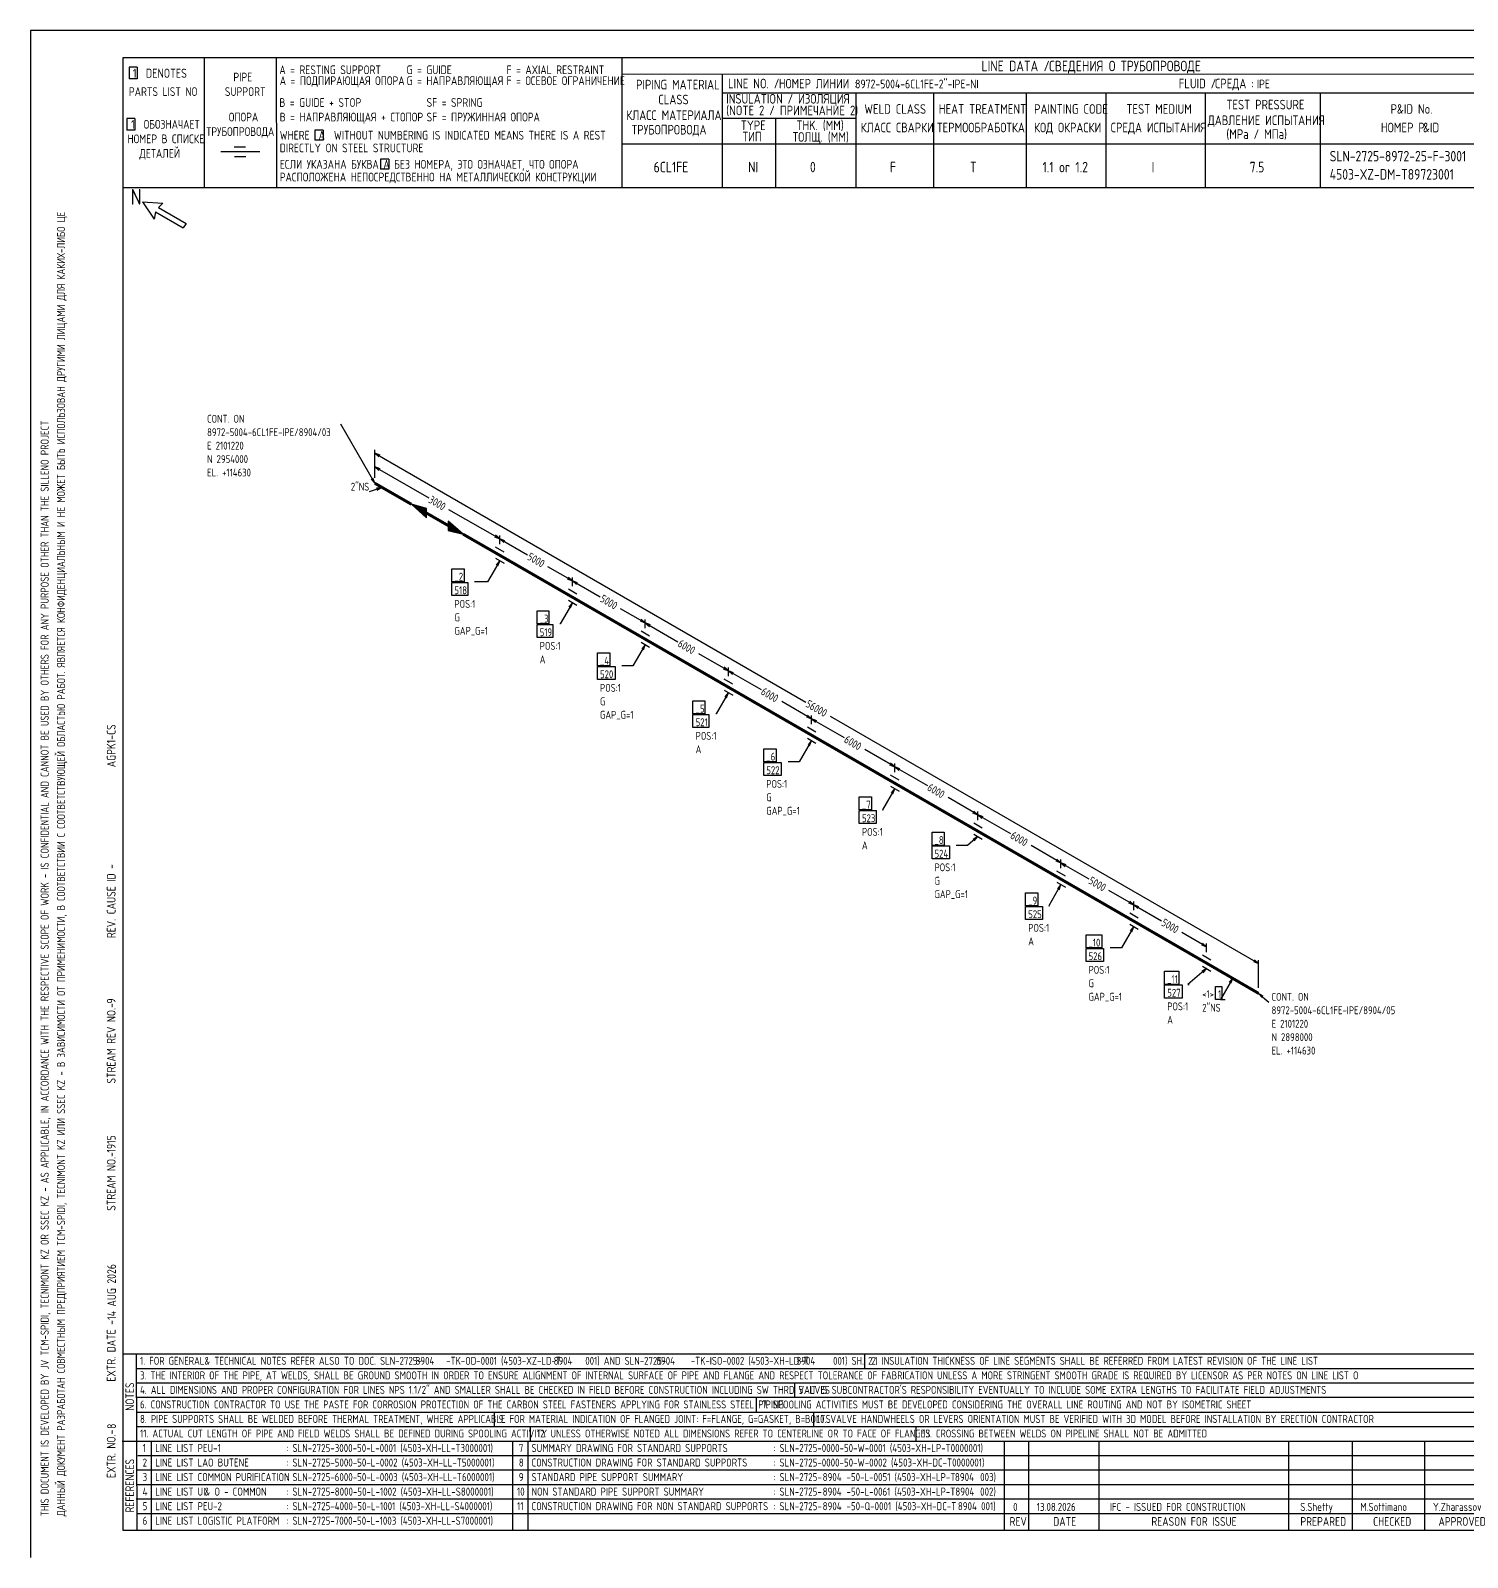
# Model space of a CAD drawing. Extents: x -1005 to 594, y -998 to 420.
# Drawn here: x 0 to 395.3, y 0 to 420 of the extents above; entities that cross this region are included whole.
import ezdxf

# ---------------------------------------------------------------- set-up
doc = ezdxf.new("R2010")
doc.units = 0
doc.styles.add('TTFN17', font='GOST type A')

msp = doc.modelspace()

# ---------------------------------------------------------------- linework, layer by layer
at = {"layer": 'GT_1', "flags": 128}
for points in [[(0, 420), (0, 0)], [(594, 420), (0, 420)], [(589.1, 412.5), (25.4, 412.5)], [(25.4, 412.5), (25.4, 7.5)], [(47.8, 412.5), (47.8, 376.7)], [(67.6, 412.5), (67.7, 376.7)], [(162.7, 412.5), (162.7, 376.7)], [(29.3, 409.9), (27.1, 409.9)], [(27.1, 409.9), (27.1, 406.7)], [(29.3, 409.9), (29.3, 406.7)], [(589.1, 408), (162.7, 407.9)], [(190.3, 407.8), (190.3, 376.7)], [(29.3, 406.7), (27.1, 406.7)], [(190.3, 402.9), (402.7, 402.9)], [(227.1, 402.9), (227.1, 376.7)], [(248.4, 402.9), (248.4, 376.8)], [(273.9, 402.9), (273.9, 376.7)], [(295.8, 402.9), (295.8, 376.7)], [(323.2, 402.9), (323.2, 376.7)], [(354.8, 402.9), (354.8, 376.8)], [(28.7, 395.8), (26.5, 395.8)], [(26.5, 395.8), (26.5, 392.6)], [(28.7, 395.8), (28.7, 392.6)], [(227.1, 395.8), (190.3, 395.8)], [(205, 395.8), (205, 376.7)], [(28.7, 392.6), (26.5, 392.6)], [(80.5, 392.6), (78.2, 392.6)], [(78.2, 392.6), (78.2, 389.8)], [(80.5, 392.6), (80.5, 389.8)], [(63.1, 386.6), (52.4, 386.6)], [(59.1, 387.9), (56, 387.9)], [(80.5, 389.8), (78.2, 389.8)], [(230.2, 388.7), (162.7, 388.7)], [(402.7, 388.7), (226.9, 388.7)], [(59.2, 385.3), (56.1, 385.3)], [(98.6, 384.6), (96.3, 384.6)], [(96.3, 384.6), (96.3, 381.9)], [(98.6, 384.6), (98.6, 381.9)], [(98.6, 381.9), (96.3, 381.9)], [(402.7, 376.7), (25.4, 376.7)], [(30.8, 372.9), (34, 368.1)], [(30.8, 372.9), (36.4, 372.5)], [(34.4, 370.1), (34, 368.1)], [(34.4, 370.1), (42, 365.7)], [(36.4, 372.5), (35.2, 371.3)], [(35.2, 371.3), (42.8, 366.9)], [(42.8, 366.9), (42, 365.7)], [(94.725, 295.475), (85.35, 311.75)], [(94.725, 296.975), (94.725, 304.625)], [(96.15, 303.2), (94.725, 303.725), (95.85, 302.75)], [(94.725, 303.725), (213.3, 235.25)], [(94.725, 296.975), (94.725, 300.875)], [(96.15, 299.45), (94.725, 299.975), (95.85, 299)], [(94.725, 299.975), (109.575, 291.425)], [(96.675, 294.35), (93.15, 293.075)], [(93.75, 296.6), (94.725, 295.475), (94.2, 296.9)], [(95.4, 293.6), (96.675, 294.35), (95.175, 294.125)], [(104.775, 289.7), (108.9, 285.95), (108.9, 288.5), (104.775, 289.7), (108.9, 286.1), (108.9, 288.425), (105.15, 289.475), (108.9, 286.325), (108.9, 288.2), (105.525, 289.25), (108.9, 286.475), (108.9, 288.05), (105.9, 289.025), (108.9, 286.625), (108.9, 287.9), (106.35, 288.8), (108.9, 286.775), (108.9, 287.75), (106.725, 288.575), (108.9, 287), (108.9, 287.525), (107.1, 288.35), (108.9, 287.15), (108.9, 287.375), (107.55, 288.125), (108.9, 287.3)], [(129.075, 280.175), (115.125, 288.2)], [(114.9, 283.85), (114.9, 282.5), (119.025, 281.45), (114.9, 285.05), (114.9, 282.65), (118.65, 281.675), (114.9, 284.975), (114.9, 282.875), (118.2, 281.9), (114.9, 284.75), (114.9, 283.025), (117.825, 282.2), (114.9, 284.6), (114.9, 283.175), (117.45, 282.35), (114.9, 284.45), (114.9, 283.325), (117, 282.65), (114.9, 284.3), (114.9, 283.55), (116.7, 282.8), (114.9, 284.075), (114.9, 283.7), (116.25, 283.1), (114.9, 283.925), (114.9, 283.85), (119.025, 281.45)], [(127.65, 280.7), (129.075, 280.175), (127.95, 281.15)], [(130.275, 276.5), (127.95, 277.85)], [(129.075, 278.675), (129.075, 281.075)], [(129.075, 278.675), (129.075, 281.075)], [(130.5, 279.65), (129.075, 280.175), (130.2, 279.2)], [(129.075, 280.175), (136.725, 275.75)], [(129.075, 274.175), (125.7, 268.325), (122.175, 268.325)], [(127.95, 274.85), (130.275, 273.5)], [(128.55, 272.75), (129.075, 274.175), (128.1, 273.05)], [(115.95, 271.925), (119.325, 271.925), (119.325, 268.325), (115.95, 268.325), (115.95, 271.925)], [(149.1, 268.625), (142.275, 272.525)], [(147.675, 269.15), (149.1, 268.625), (147.975, 269.6)], [(149.1, 267.125), (149.1, 269.525)], [(149.1, 267.125), (149.1, 269.525)], [(115.95, 268.175), (120.3, 268.175), (120.3, 264.575), (115.95, 264.575), (115.95, 268.175)], [(150.3, 264.95), (147.975, 266.3)], [(150.525, 268.1), (149.1, 268.625), (150.225, 267.65)], [(149.1, 268.625), (156.75, 264.2)], [(149.1, 262.625), (145.725, 256.775), (145.65, 256.775)], [(147.975, 263.3), (150.3, 261.95)], [(148.575, 261.2), (149.1, 262.625), (148.125, 261.5)], [(169.125, 257.075), (162.3, 260.975)], [(139.35, 260.375), (142.575, 260.375), (142.575, 256.775), (139.35, 256.775), (139.35, 260.375)], [(139.35, 256.625), (143.7, 256.625), (143.7, 253.025), (139.35, 253.025), (139.35, 256.625)], [(167.7, 257.6), (169.125, 257.075), (168, 258.05)], [(169.125, 255.575), (169.125, 257.975)], [(169.125, 255.575), (169.125, 257.975)], [(170.55, 256.55), (169.125, 257.075), (170.25, 256.1)], [(169.125, 257.075), (178.125, 251.9)], [(170.325, 253.4), (168, 254.75)], [(156, 248.825), (159.375, 248.825), (159.375, 245.225), (156, 245.225), (156, 248.825)], [(169.125, 251.075), (165.75, 245.225), (162.675, 245.225)], [(168, 251.75), (170.325, 250.4)], [(168.6, 249.65), (169.125, 251.075), (168.15, 249.95)], [(192, 243.875), (183.825, 248.6)], [(156, 245.075), (160.8, 245.075), (160.8, 241.475), (156, 241.475), (156, 245.075)], [(190.575, 244.4), (192, 243.875), (190.875, 244.85)], [(192, 242.375), (192, 244.775)], [(192, 242.375), (192, 244.775)], [(193.425, 243.35), (192, 243.875), (193.125, 242.9)], [(192, 243.875), (201, 238.7)], [(193.2, 240.2), (190.875, 241.55)], [(182.25, 235.625), (185.475, 235.625), (185.475, 232.025), (182.25, 232.025), (182.25, 235.625)], [(192, 237.875), (188.625, 232.025), (188.55, 232.025)], [(190.875, 238.55), (193.2, 237.2)], [(191.475, 236.45), (192, 237.875), (191.025, 236.75)], [(214.875, 230.675), (206.7, 235.4)], [(182.25, 231.875), (186.6, 231.875), (186.6, 228.275), (182.25, 228.275), (182.25, 231.875)], [(213.45, 231.2), (214.875, 230.675), (213.75, 231.65)], [(214.875, 229.175), (214.875, 231.575)], [(214.875, 229.175), (214.875, 231.575)], [(337.875, 163.4), (220.125, 231.35)], [(216.075, 227), (213.75, 228.35)], [(216.3, 230.15), (214.875, 230.675), (216, 229.7)], [(214.875, 230.675), (223.875, 225.5)], [(214.875, 224.675), (211.5, 218.825), (208.425, 218.825)], [(213.75, 225.35), (216.075, 224)], [(214.35, 223.25), (214.875, 224.675), (213.9, 223.55)], [(201.75, 222.425), (205.125, 222.425), (205.125, 218.825), (201.75, 218.825), (201.75, 222.425)], [(201.75, 218.675), (206.55, 218.675), (206.55, 215.075), (201.75, 215.075), (201.75, 218.675)], [(237.75, 217.475), (229.575, 222.2)], [(236.325, 218), (237.75, 217.475), (236.625, 218.45)], [(238.95, 213.8), (236.625, 215.15)], [(237.75, 215.975), (237.75, 218.375)], [(237.75, 215.975), (237.75, 218.375)], [(239.175, 216.95), (237.75, 217.475), (238.875, 216.5)], [(237.75, 217.475), (246.75, 212.3)], [(237.75, 211.475), (234.375, 205.625), (234.6, 205.625)], [(236.625, 212.15), (238.95, 210.8)], [(237.225, 210.05), (237.75, 211.475), (236.775, 210.35)], [(228, 209.225), (231.375, 209.225), (231.375, 205.625), (228, 205.625), (228, 209.225)], [(260.625, 204.275), (252.45, 209)], [(228, 205.475), (232.65, 205.475), (232.65, 201.875), (228, 201.875), (228, 205.475)], [(259.2, 204.8), (260.625, 204.275), (259.5, 205.25)], [(261.825, 200.6), (259.5, 201.95)], [(260.625, 202.775), (260.625, 205.175)], [(260.625, 202.775), (260.625, 205.175)], [(262.05, 203.75), (260.625, 204.275), (261.75, 203.3)], [(260.625, 204.275), (269.625, 199.1)], [(248.025, 199.475), (251.4, 199.475), (251.4, 195.875), (248.025, 195.875), (248.025, 199.475)], [(260.625, 198.275), (257.775, 195.875), (254.7, 195.875)], [(259.65, 197.15), (260.625, 198.275), (259.35, 197.525)], [(259.5, 198.95), (261.825, 197.6)], [(248.025, 195.725), (252.825, 195.725), (252.825, 192.125), (248.025, 192.125), (248.025, 195.725)], [(283.5, 191.075), (275.325, 195.8)], [(282.075, 191.6), (283.5, 191.075), (282.375, 192.05)], [(283.5, 189.575), (283.5, 191.975)], [(283.5, 189.575), (283.5, 191.975)], [(284.925, 190.55), (283.5, 191.075), (284.625, 190.1)], [(283.5, 191.075), (291.15, 186.65)], [(283.5, 185.075), (280.125, 179.225), (280.35, 179.225)], [(284.7, 187.4), (282.375, 188.75)], [(282.375, 185.75), (284.7, 184.4)], [(282.975, 183.65), (283.5, 185.075), (282.525, 183.95)], [(273.75, 182.825), (277.125, 182.825), (277.125, 179.225), (273.75, 179.225), (273.75, 182.825)], [(303.525, 179.525), (296.7, 183.425)], [(273.75, 179.075), (278.4, 179.075), (278.4, 175.475), (273.75, 175.475), (273.75, 179.075)], [(302.1, 180.05), (303.525, 179.525), (302.4, 180.5)], [(304.725, 175.85), (302.4, 177.2)], [(303.525, 178.025), (303.525, 180.425)], [(303.525, 178.025), (303.525, 180.425)], [(304.95, 179), (303.525, 179.525), (304.65, 178.55)], [(303.525, 179.525), (311.175, 175.1)], [(303.525, 173.525), (300.15, 167.675), (297.075, 167.675)], [(302.4, 174.2), (304.725, 172.85)], [(303, 172.1), (303.525, 173.525), (302.55, 172.4)], [(290.4, 171.275), (294.75, 171.275), (294.75, 167.675), (290.4, 167.675), (290.4, 171.275)], [(323.55, 167.975), (316.725, 171.875)], [(322.125, 168.5), (323.55, 167.975), (322.425, 168.95)], [(323.55, 166.475), (323.55, 168.875)], [(290.4, 167.525), (295.2, 167.525), (295.2, 163.925), (290.4, 163.925), (290.4, 167.525)], [(324.75, 164.3), (322.425, 165.65)], [(336.45, 163.925), (337.875, 163.4), (336.75, 164.375)], [(337.875, 156.65), (337.875, 164.3)], [(312, 161.225), (315.9, 161.225), (315.9, 157.625), (312, 157.625), (312, 161.225)], [(323.55, 161.975), (318.375, 157.625), (318.75, 157.625)], [(322.575, 160.85), (323.55, 161.975), (322.275, 161.225)], [(322.425, 162.65), (324.75, 161.3)], [(312, 157.475), (316.8, 157.475), (316.8, 153.875), (312, 153.875), (312, 157.475)], [(326.025, 157.025), (327.75, 157.025), (327.75, 153.5), (326.025, 153.5), (326.025, 157.025)], [(330.75, 159.35), (327.375, 153.5), (328.65, 153.5)], [(330.225, 157.925), (330.75, 159.35), (329.775, 158.225)], [(339.15, 154.4), (337.875, 155.15), (338.85, 154.025)], [(337.875, 155.15), (340.725, 152.75)], [(25.3, 56), (402.7, 56)], [(29.1, 56), (29.2, 7.5)], [(229.4, 56), (229.4, 52)], [(29.1, 52), (402.7, 52)], [(29.1, 48), (402.7, 48)], [(210.2, 48), (210.2, 44)], [(402.7, 44), (29.1, 44)], [(199.6, 44), (199.6, 40)], [(29.2, 40), (402.7, 40)], [(127.6, 40), (127.6, 36)], [(215.4, 40), (215.4, 36)], [(29.1, 36), (402.7, 36)], [(137.5, 36), (137.5, 32)], [(243.6, 36), (243.6, 32)], [(25.2, 32), (402.7, 32)], [(33.2, 32), (33.2, 7.6)], [(132.6, 32), (132.6, 7.6)], [(136.8, 32), (136.8, 7.6)], [(267.9, 32), (267.9, 7.5)], [(274.6, 32), (274.6, 7.5)], [(293.9, 32), (293.9, 7.5)], [(346.1, 32), (346.1, 7.5)], [(363.6, 32), (363.6, 7.5)], [(383.5, 32), (383.5, 7.5)], [(402.7, 28), (29.5, 28)], [(402.7, 24), (29.1, 24)], [(402.7, 20), (29.1, 20)], [(402.7, 16), (29.1, 16)], [(402.7, 12), (29.2, 12)], [(25.4, 7.5), (589.1, 7.5)], [(0, 0), (0, 0)]]:
    msp.add_lwpolyline(points, dxfattribs=at)
at = {"layer": 'GT_1', "const_width": 0.8, "flags": 128}
for points in [[(94.725, 295.475), (104.775, 289.7)], [(108.9, 287.3), (114.9, 283.85)], [(119.025, 281.45), (129.075, 275.675)], [(129.075, 275.675), (149.1, 264.125)], [(149.1, 264.125), (169.125, 252.575)], [(169.125, 252.575), (192, 239.375)], [(192, 239.375), (214.875, 226.175)], [(214.875, 226.175), (237.75, 212.975)], [(237.75, 212.975), (260.625, 199.775)], [(260.625, 199.775), (283.5, 186.575)], [(283.5, 186.575), (303.525, 175.025)], [(303.525, 175.025), (323.55, 163.475)], [(323.55, 163.475), (337.875, 155.15)]]:
    msp.add_lwpolyline(points, dxfattribs=at)

# ---------------------------------------------------------------- texts
at = {"layer": 'GT_1', "style": 'TTFN17'}
for s, height, p in [('LINE DATA /', 2.8875, (261.633, 408.8)), ('СВЕДЕНИЯ О ТРУБОПРОВОДЕ', 2.8875, (280.233, 408.8)), (' 1  DENOTES', 2.5025, (26.875, 407)), (' PIPE', 2.4062, (54.561, 406)), ('A = RESTING SUPPORT', 2.40625, (68.461, 408)), ('A = ПОДПИРАЮЩАЯ ОПОРА', 2.40625, (68.561, 405)), ('G = GUIDE', 2.4062, (103.461, 408)), ('G = НАПРАВЛЯЮЩАЯ', 2.40625, (103.461, 405)), ('F = AXIAL RESTRAINT', 2.40625, (130.961, 408)), ('F = ОСЕВОЕ ОГРАНИЧЕНИЕ', 2.40625, (130.961, 405)), ('PARTS LIST NO', 2.40625, (27.061, 402)), ('SUPPORT', 2.4062, (53.461, 402)), ('PIPING MATERIAL', 2.64687, (166.597, 403.8)), ('LINE NO. /', 2.6469, (191.897, 404.1)), ('НОМЕР ЛИНИИ :', 2.59875, (205.89, 404.1)), ('8972-5004-6CL1FE-2"-IPE-NI', 2.40625, (226.861, 404.1)), ('FLUID /', 2.6469, (315.897, 404.1)), ('СРЕДА :', 2.6469, (325.897, 404.1)), ('IPE', 2.4062, (337.361, 404.1)), ('B = GUIDE + STOP', 2.40625, (68.461, 399)), ('SF = SPRING', 2.40625, (108.961, 399)), ('CLASS', 2.6469, (172.697, 399.7)), ('(NOTE 2 / ПРИМЕЧАНИЕ 2)', 2.64687, (191.397, 396.7)), ('INSULATION / ИЗОЛЯЦИЯ', 2.64687, (191.397, 399.9)), ('WELD CLASS', 2.6469, (229.397, 397.1)), ('HEAT TREATMENT', 2.64687, (249.897, 397.1)), ('PAINTING CODE', 2.64687, (276.097, 397.1)), ('TEST MEDIUM', 2.64687, (301.497, 397.1)), ('TEST PRESSURE', 2.64687, (328.997, 398.3)), ('P', 2.647, (374.197, 397.1)), ('&ID No.', 2.6469, (375.908, 397.1)), (' 1  ОБОЗНАЧАЕТ', 2.40625, (26.461, 393)), ('ОПОРА', 2.4062, (54.561, 395)), ('B = НАПРАВЛЯЮЩАЯ + СТОПОР', 2.40625, (68.561, 395)), ('SF = ПРУЖИННАЯ ОПОРА', 2.40625, (108.961, 395)), ('КЛАСС МАТЕРИАЛА', 2.64687, (163.897, 395.4)), ('TYPE', 2.6469, (195.397, 392.6)), ('THK. (MM)', 2.6469, (210.697, 392.6)), ('ДАВЛЕНИЕ ИСПЫТАНИЯ', 2.64687, (323.897, 394)), ('НОМЕР В СПИСКЕ', 2.40625, (26.661, 389)), ('ТРУБОПРОВОДА', 2.40625, (48.361, 391)), ('WHERE  A  WITHOUT NUMBERING IS INDICATED MEANS THERE IS A REST', 2.40625, (68.561, 390)), ('ТРУБОПРОВОДА', 2.64687, (165.397, 391.4)), ('ТИП', 2.6469, (195.897, 389.5)), ('ТОЛЩ. (ММ)', 2.6469, (209.697, 389.4)), ('КЛАСС СВАРКИ', 2.64687, (228.397, 392)), ('ТЕРМООБРАБОТКА', 2.64687, (249.397, 392)), ('КОД ОКРАСКИ', 2.64687, (276.097, 392)), ('СРЕДА ИСПЫТАНИЯ', 2.64687, (297.197, 392)), ('(MPa / МПа)', 2.64687, (328.997, 390.2)), ('НОМЕР P', 2.6469, (371.497, 392)), ('&ID', 2.6469, (383.097, 392)), ('ДЕТАЛЕЙ', 2.4062, (29.961, 385)), ('DIRECTLY ON STEEL STRUCTURE', 2.40625, (68.561, 386.5)), ('SLN-2725-8972-25-F-3001', 2.8875, (357.433, 384)), ('ЕСЛИ УКАЗАНА БУКВА A БЕЗ НОМЕРА, ЭТО ОЗНАЧАЕТ, ЧТО ОПОРА', 2.40625, (68.561, 382)), ('6CL1FE', 2.8875, (171.433, 381)), ('NI', 2.8875, (197.433, 381)), ('0', 2.888, (214.433, 381)), ('F', 2.888, (236.433, 381)), ('T', 2.888, (258.433, 381)), ('1.1 or 1.2', 2.8875, (278.433, 381)), ('I', 2.888, (308.433, 381)), ('7.5', 2.8875, (335.433, 381)), ('РАСПОЛОЖЕНА НЕПОСРЕДСТВЕННО НА МЕТАЛЛИЧЕСКОЙ КОНСТРУКЦИИ', 2.40625, (68.561, 378.5)), ('4503-XZ-DM-T89723001', 2.8875, (357.433, 379)), ('N', 4.331, (27.55, 372.1)), ('CONT. ON', 2.1656, (48.579, 312.125)), ('8972-5004-6CL1FE-IPE/8904/03', 2.16562, (48.579, 308.428)), ('E 2101220', 2.1656, (48.579, 304.73)), ('N 2954000', 2.1656, (48.579, 301.033)), ('EL. +114630', 2.16562, (48.579, 297.335)), ('2"NS', 2.1656, (88.122, 293.45)), ('_2', 2.1656, (116.625, 268.7)), ('518', 2.1656, (116.625, 264.95)), ('POS:1', 2.1656, (116.625, 261.2)), ('G', 2.166, (116.625, 257.503)), ('_3', 2.1656, (140.083, 257.15)), ('GAP_G=1', 2.1656, (116.625, 253.805)), ('519', 2.1656, (140.083, 253.4)), ('A', 2.166, (140.083, 245.953)), ('POS:1', 2.1656, (140.083, 249.65)), ('_4', 2.1656, (156.675, 245.6)), ('520', 2.1656, (156.675, 241.85)), ('POS:1', 2.1656, (156.675, 238.1)), ('G', 2.166, (156.675, 234.403)), ('GAP_G=1', 2.1656, (156.675, 230.705)), ('_5', 2.1656, (182.983, 232.4)), ('521', 2.1656, (182.983, 228.65)), ('POS:1', 2.1656, (182.983, 224.9)), ('A', 2.166, (182.983, 221.203)), ('_6', 2.1656, (202.425, 219.2)), ('522', 2.1656, (202.425, 215.45)), ('POS:1', 2.1656, (202.425, 211.7)), ('G', 2.166, (202.425, 208.003)), ('GAP_G=1', 2.1656, (202.425, 204.305)), ('_7', 2.1656, (228.733, 206)), ('523', 2.1656, (228.733, 202.25)), ('POS:1', 2.1656, (228.733, 198.5)), ('_8', 2.1656, (248.7, 196.25)), ('A', 2.166, (228.733, 194.803)), ('524', 2.1656, (248.7, 192.5)), ('POS:1', 2.1656, (248.7, 188.75)), ('G', 2.166, (248.7, 185.053)), ('GAP_G=1', 2.1656, (248.7, 181.355)), ('_9', 2.1656, (274.483, 179.6)), ('525', 2.1656, (274.483, 175.85)), ('POS:1', 2.1656, (274.483, 172.1)), ('A', 2.166, (274.483, 168.403)), ('_10', 2.1656, (291.075, 168.05)), ('526', 2.1656, (291.075, 164.3)), ('POS:1', 2.1656, (291.075, 160.55)), ('_11', 2.1656, (312.733, 158)), ('G', 2.166, (291.075, 156.853)), ('527', 2.1656, (312.733, 154.25)), ('<1>', 2.1656, (322.347, 153.875)), ('1', 2.166, (326.705, 153.875)), ('GAP_G=1', 2.1656, (291.075, 153.155)), ('POS:1', 2.1656, (312.733, 150.5)), ('2"NS', 2.1656, (322.347, 150.125)), ('CONT. ON', 2.1656, (341.425, 153.125)), ('8972-5004-6CL1FE-IPE/8904/05', 2.16562, (341.425, 149.428)), ('A', 2.166, (312.733, 146.803)), ('E 2101220', 2.1656, (341.425, 145.73)), ('N 2898000', 2.1656, (341.425, 142.033)), ('EL. +114630', 2.16562, (341.425, 138.335)), ('1. FOR GENERAL', 2.18487, (30.128, 53)), ('& TECHNICAL NOTES REFER ALSO TO DOC. SLN-2725-      -TK-OD-0001 (4503-XZ-LD-T      001) AND SLN-2725-      -TK-ISO-0002 (4503-XH-LD-T      001) SH. 2.1', 2.18487, (47.868, 53)), ('8904', 2.1849, (105.928, 53)), ('8904', 2.1849, (143.928, 53)), ('8904', 2.1849, (172.128, 53)), ('8904', 2.1849, (210.728, 53)), ('2. INSULATION THICKNESS OF LINE SEGMENTS SHALL BE REFERRED FROM LATEST REVISION OF THE LINE LIST', 2.18487, (231.328, 53)), ('3. THE INTERIOR OF THE PIPE, AT WELDS, SHALL BE GROUND SMOOTH IN ORDER TO ENSURE ALIGNMENT OF INTERNAL SURFACE OF PIPE AND FLANGE AND RESPECT TOLERANCE OF FABRICATION UNLESS A MORE STRINGENT SMOOTH GRADE IS REQUIRED BY LICENSOR AS PER NOTES ON LINE LIST O', 2.18487, (30.128, 49)), ('4. ALL DIMENSIONS AND PROPER CONFIGURATION FOR LINES NPS 1.1/2" AND SMALLER SHALL BE CHECKED IN FIELD BEFORE CONSTRUCTION INCLUDING SW THRD VALVES', 2.18487, (30.128, 45)), ("5. IT IS SUBCONTRACTOR'S RESPONSIBILITY EVENTUALLY TO INCLUDE SOME EXTRA LENGTHS TO FACILITATE FIELD ADJUSTMENTS", 2.18487, (211.328, 45)), ('6. CONSTRUCTION CONTRACTOR TO USE THE PASTE FOR CORROSION PROTECTION OF THE CARBON STEEL FASTENERS APPLYING FOR STAINLESS STEEL PIPING', 2.18487, (30.128, 41)), ('7. SPOOLING ACTIVITIES MUST BE DEVELOPED CONSIDERING THE OVERALL LINE ROUTING AND NOT BY ISOMETRIC SHEET', 2.18487, (201.328, 41)), ('8. PIPE SUPPORTS SHALL BE WELDED BEFORE THERMAL TREATMENT, WHERE APPLICABLE', 2.18487, (30.128, 37)), ('9. FOR MATERIAL INDICATION OF FLANGED JOINT: F=FLANGE, G=GASKET, B=BOLTS', 2.18487, (128.828, 37)), ('10. VALVE HANDWHEELS OR LEVERS ORIENTATION MUST BE VERIFIED WITH 3D MODEL BEFORE INSTALLATION BY ERECTION CONTRACTOR', 2.18487, (216.328, 37)), ('11. ACTUAL CUT LENGTH OF PIPE AND FIELD WELDS SHALL BE DEFINED DURING SPOOLING ACTIVITY', 2.18487, (30.128, 33)), ('12. UNLESS OTHERWISE NOTED ALL DIMENSIONS REFER TO CENTERLINE OR TO FACE OF FLANGES', 2.18487, (139.328, 33)), ('13. CROSSING BETWEEN WELDS ON PIPELINE SHALL NOT BE ADMITTED', 2.18487, (245.328, 33)), ('1', 2.214, (30.832, 29)), ('LINE LIST PEU-1', 2.21375, (34.332, 29)), (': SLN-2725-3000-50-L-0001 (4503-XH-LL-T3000001)', 2.21375, (70.332, 29)), ('7', 2.214, (134.332, 29)), ('SUMMARY DRAWING FOR STANDARD SUPPORTS', 2.21375, (137.832, 29)), (': SLN-2725-0000-50-W-0001 (4503-XH-LP-T0000001)', 2.21375, (204.332, 29)), ('2', 2.214, (30.832, 25)), ('LINE LIST LAO BUTENE', 2.21375, (34.332, 25)), (': SLN-2725-5000-50-L-0002 (4503-XH-LL-T5000001)', 2.21375, (70.332, 25)), ('8', 2.214, (134.332, 25)), ('CONSTRUCTION DRAWING FOR STANDARD SUPPORTS', 2.21375, (137.832, 25)), (': SLN-2725-0000-50-W-0002 (4503-XH-DC-T0000001)', 2.21375, (204.332, 25)), ('3', 2.214, (30.832, 21)), ('LINE LIST COMMON PURIFICATION', 2.21375, (34.332, 21)), (': SLN-2725-6000-50-L-0003 (4503-XH-LL-T6000001)', 2.21375, (70.332, 21)), ('9', 2.214, (134.332, 21)), ('STANDARD PIPE SUPPORT SUMMARY', 2.21375, (137.832, 21)), (': SLN-2725-      -50-L-0051 (4503-XH-LP-T      003)', 2.21375, (204.332, 21)), ('8904', 2.2138, (217.932, 21)), ('8904', 2.2138, (254.332, 21)), ('4', 2.214, (30.832, 17)), ('LINE LIST UI', 2.21375, (34.332, 17)), ('& O - COMMON', 2.21375, (47.849, 17)), (': SLN-2725-8000-50-L-1002 (4503-XH-LL-S8000001)', 2.21375, (70.332, 17)), ('10', 2.2138, (133.832, 17)), ('NON STANDARD PIPE SUPPORT SUMMARY', 2.21375, (137.832, 17)), (': SLN-2725-      -50-L-0061 (4503-XH-LP-T      002)', 2.21375, (204.332, 17)), ('8904', 2.2138, (217.932, 17)), ('8904', 2.2138, (254.432, 17)), ('5', 2.214, (30.832, 13)), ('LINE LIST PEU-2', 2.21375, (34.332, 13)), (': SLN-2725-4000-50-L-1001 (4503-XH-LL-S4000001)', 2.21375, (70.332, 13)), ('11', 2.2138, (133.832, 13)), ('CONSTRUCTION DRAWING FOR NON STANDARD SUPPORTS', 2.21375, (137.832, 13)), (': SLN-2725-      -50-Q-0001 (4503-XH-DC-T      001)', 2.21375, (204.332, 13)), ('8904', 2.2138, (217.932, 13)), ('8904', 2.2138, (255.132, 13)), ('0', 2.214, (270.332, 12.8)), ('13.08.2026', 2.2138, (276.832, 12.8)), ('IFC - ISSUED FOR CONSTRUCTION', 2.21375, (296.932, 12.8)), ('S.Shetty', 2.2138, (349.332, 12.8)), ('M.Sottimano', 2.21375, (365.832, 12.8)), ('Y.Zharassov', 2.21375, (385.832, 12.8)), ('6', 2.214, (30.832, 9)), ('LINE LIST LOGISTIC PLATFORM', 2.21375, (34.332, 9)), (': SLN-2725-7000-50-L-1003 (4503-XH-LL-S7000001)', 2.21375, (70.332, 9)), ('REV', 2.4062, (269.361, 8.7)), ('DATE', 2.4062, (281.361, 8.7)), ('REASON FOR ISSUE', 2.40625, (308.361, 8.7)), ('PREPARED', 2.4062, (349.361, 8.7)), ('CHECKED', 2.4062, (369.361, 8.7)), ('APPROVED', 2.4062, (387.361, 8.7))]:
    msp.add_text(s, height=height, dxfattribs=at).set_placement(p)
for s, height, rotation, p in [('ДАННЫЙ ДОКУМЕНТ РАЗРАБОТАН СОВМЕСТНЫМ ПРЕДПРИЯТИЕМ TCM-SPIDI, TECNIMONT KZ ИЛИ SSEC KZ - В ЗАВИСИМОСТИ ОТ ПРИМЕНИМОСТИ, В СООТВЕТСТВИИ С СООТВЕТСТВУЮЩЕЙ ОБЛАСТЬЮ РАБОТ. ЯВЛЯЕТСЯ КОНФИДЕНЦИАЛЬНЫМ И НЕ МОЖЕТ БЫТЬ ИСПОЛЬЗОВАН ДРУГИМИ ЛИЦАМИ ДЛЯ КАКИХ-ЛИБО ЦЕ', 2.21375, 90, (9.5, 11.332)), ('THIS DOCUMENT IS DEVELOPED BY JV TCM-SPIDI, TECNIMONT KZ OR SSEC KZ - AS APPLICABLE, IN ACCORDANCE WITH THE RESPECTIVE SCOPE OF WORK - IS CONFIDENTIAL AND CANNOT BE USED BY OTHERS FOR ANY PURPOSE OTHER THAN THE SILLENO PROJECT', 2.21375, 90, (5, 11.332)), ('3000', 2.1656, -30, (109.261, 290.3)), ('5000', 2.1656, -30, (136.448, 274.625)), ('5000', 2.1656, -30, (156.473, 263.075)), ('6000', 2.1656, -30, (177.856, 250.738)), ('6000', 2.1656, -30, (200.731, 237.538)), ('56000', 2.1656, -30, (213.055, 234.137)), ('AGPK1-CS', 2.4062, 90, (23.4, 217.361)), ('6000', 2.1656, -30, (223.606, 224.338)), ('6000', 2.1656, -30, (246.481, 211.138)), ('6000', 2.1656, -30, (269.356, 197.938)), ('REV. CAUSE ID -', 2.40625, 90, (23.4, 170.361)), ('5000', 2.1656, -30, (290.873, 185.525)), ('5000', 2.1656, -30, (310.898, 173.975)), ('STREAM REV NO.-', 2.40625, 90, (23.4, 130.361)), ('9', 2.406, 90, (23.4, 152.361)), ('1915', 2.4062, 90, (23.4, 111.361)), ('STREAM NO.-', 2.40625, 90, (23.4, 95.361)), ('14 AUG 2026', 2.40625, 90, (23.5, 65.361)), ('EXTR. DATE -', 2.40625, 90, (23.4, 48.361)), ('NOTES', 2.4062, 90, (28.5, 40.361)), ('EXTR. NO.-', 2.4062, 90, (23.4, 21.861)), ('8', 2.406, 90, (23.5, 35.361)), ('REFERENCES', 2.4062, 90, (28.5, 12.361))]:
    msp.add_text(s, height=height, rotation=rotation, dxfattribs=at).set_placement(p)

doc.saveas('drawing.dxf')
